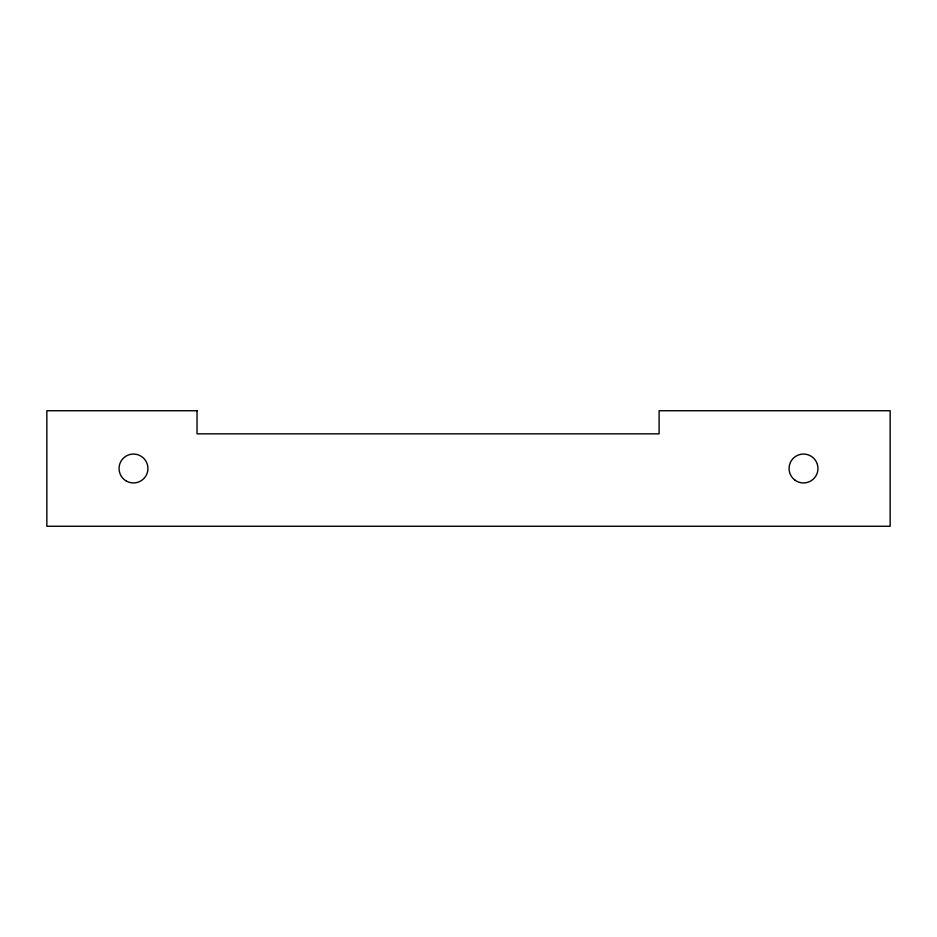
<?xml version="1.0" encoding="UTF-8"?>
<svg xmlns="http://www.w3.org/2000/svg" width="937" height="937" viewBox="0 0 937 937"><rect width="100%" height="100%" fill="white"/><g stroke="black" fill="none" stroke-linecap="round" stroke-linejoin="round"><path stroke-width="1.41" d="M197.028 410.734L46.85 410.734L46.85 526.266L890.15 526.266L890.15 410.734L659.109 410.734L659.109 433.843L197.028 433.843L197.028 410.734M126.272 481.009A14.442 14.442 0 0 0 147.929 468.5A14.442 14.442 0 0 0 126.272 455.991A14.442 14.442 0 0 0 126.272 481.009M794.939 480.119A14.442 14.442 0 0 0 817.86 470.116A14.442 14.442 0 0 0 797.727 455.265A14.442 14.442 0 0 0 794.939 480.119"/></g></svg>
